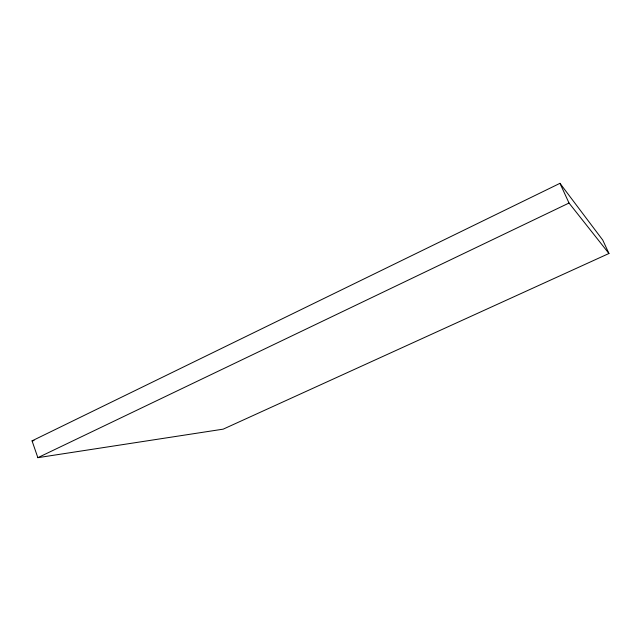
<?xml version="1.0" encoding="UTF-8"?>
<svg xmlns="http://www.w3.org/2000/svg" width="641" height="641" viewBox="0 0 641 641"><rect width="100%" height="100%" fill="white"/><g stroke="black" fill="none" stroke-linecap="round" stroke-linejoin="round"><path stroke-width="0.96" d="M32.05 440.856L559.97 183.326L602.756 240.087L608.95 253.491L223.204 429.15L37.851 457.674L32.05 440.856L34.037 440.599M37.851 457.674L569.016 203.037L608.95 253.491M559.97 183.326L569.016 203.037"/></g></svg>
